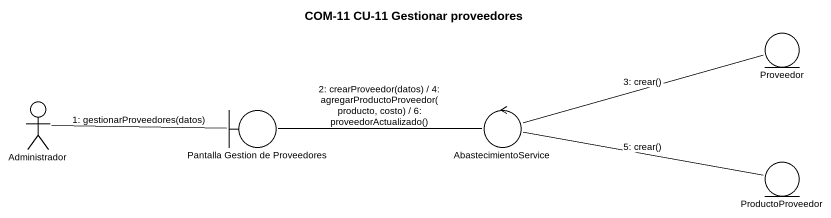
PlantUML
@startuml
title COM-11 CU-11 Gestionar proveedores
entity Proveedor
actor Administrador
boundary "Pantalla Gestion de Proveedores" as Pantalla_Gestion_de
control AbastecimientoService
entity ProductoProveedor
Administrador -right- Pantalla_Gestion_de : 1: gestionarProveedores(datos)
Pantalla_Gestion_de -right- AbastecimientoService : 2: crearProveedor(datos) / 4: agregarProductoProveedor(producto, costo) / 6: proveedorActualizado()
AbastecimientoService -right- Proveedor : 3: crear()
AbastecimientoService -right- ProductoProveedor : 5: crear()
@enduml
